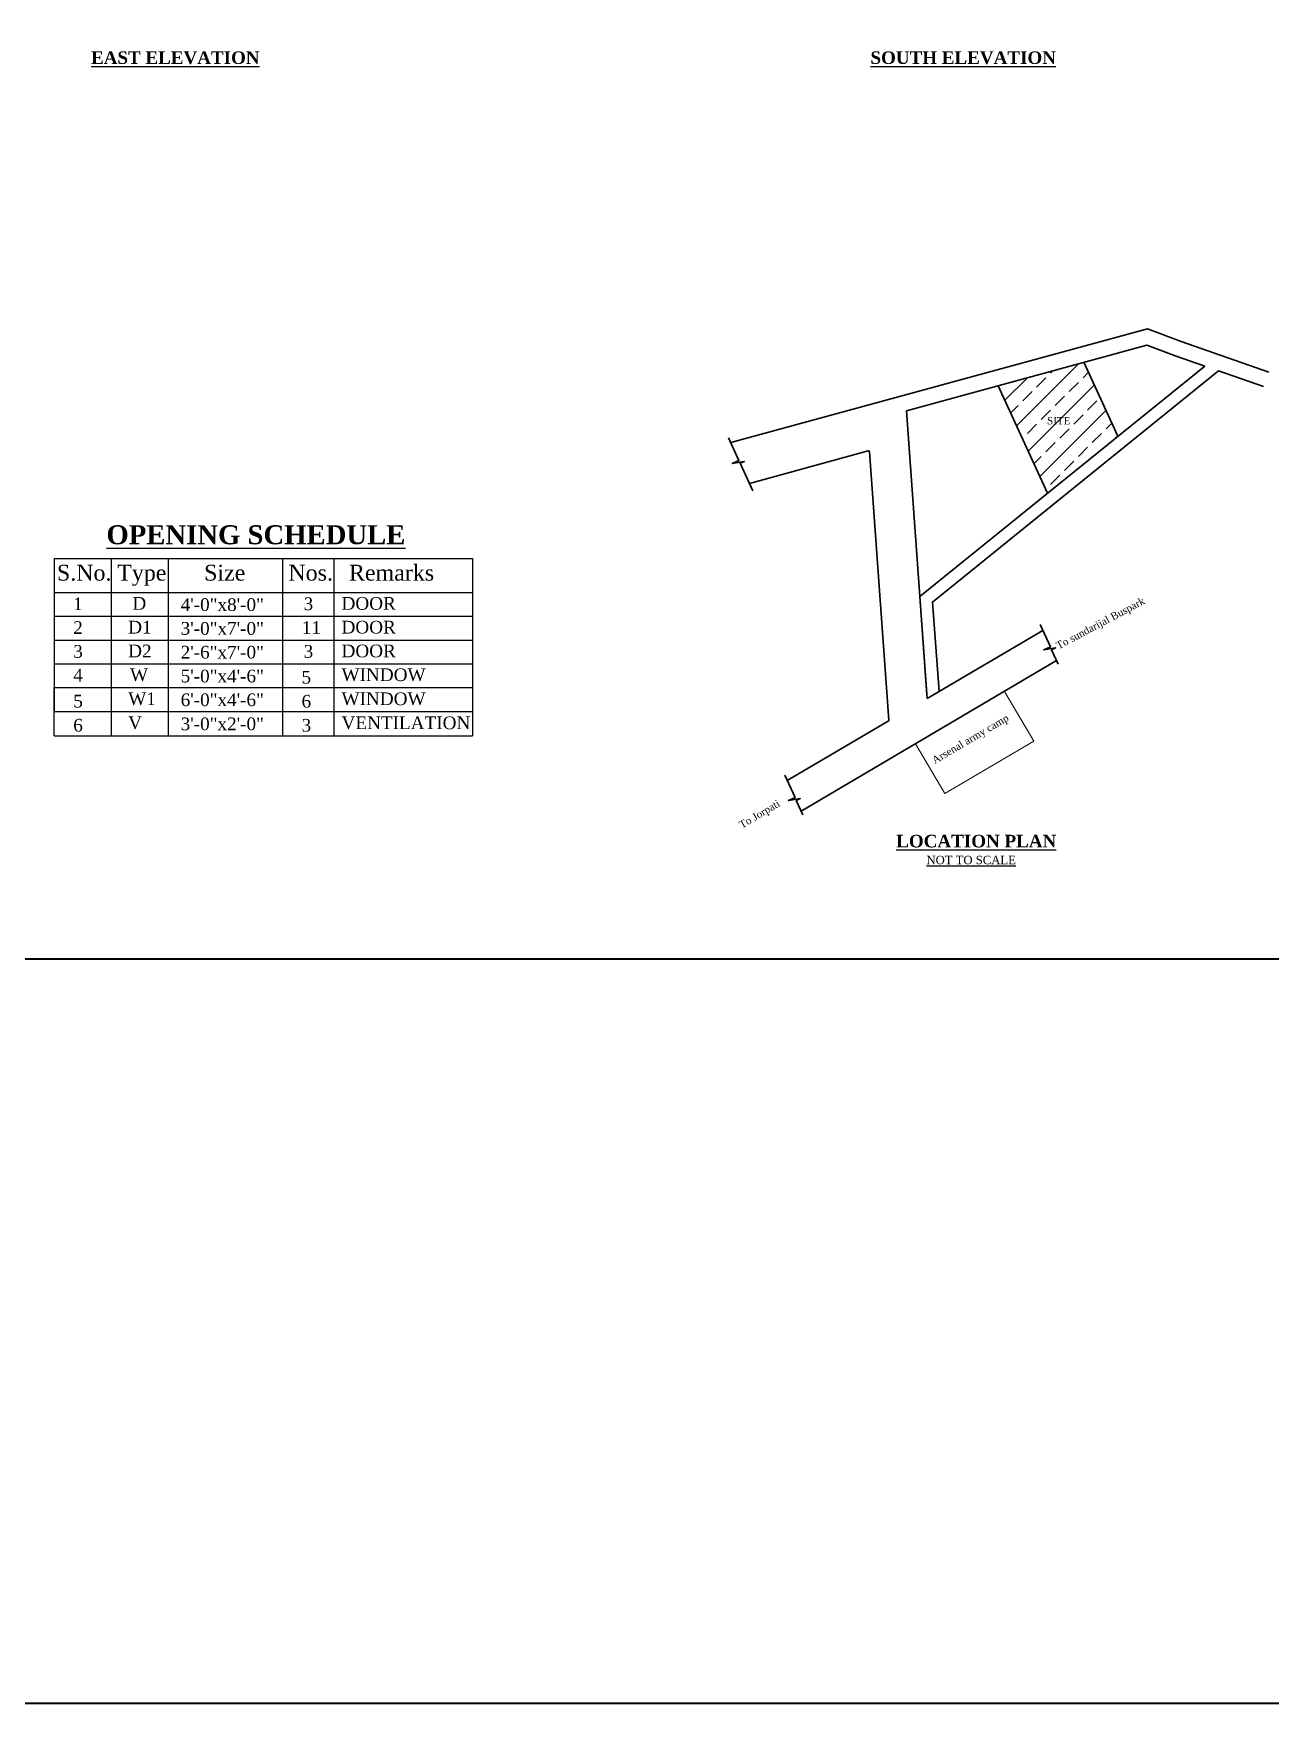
# Model space of a CAD drawing. Header units: feet. Extents: x 4160 to 31260, y -20219 to -1382.
# Drawn here: x 17800 to 18979, y -9387 to -7795 of the extents above; entities that cross this region are included whole.
import ezdxf

# ---------------------------------------------------------------- set-up
doc = ezdxf.new("R2010")
doc.units = ezdxf.units.FT
doc.header["$LTSCALE"] = 50
doc.header["$MEASUREMENT"] = 0
for name, color, linetype, lineweight in [('DIMENSION', 142, 'Continuous', 13), ('elevation', 201, 'Continuous', 30), ('HACTH', 8, 'Continuous', 13), ('wall', 6, 'Continuous', 40), ('window', 3, 'Continuous', 30)]:
    doc.layers.add(name, color=color, linetype=linetype, lineweight=lineweight)
doc.layers.add('Text', color=7, linetype='Continuous')
doc.styles.add('7 INCH', font='times.ttf', dxfattribs={"height": 7})
doc.styles.add('PRADEEP', font='times.ttf', dxfattribs={"height": 7})

# ---------------------------------------------------------------- blocks, each defined once
blk = doc.blocks.new('L')
at = {"layer": 'Text', "style": '7 INCH'}
blk.add_text('%%uNOT TO SCALE', height=8, dxfattribs=at).set_placement((27.7, -12.8))
at = {"layer": 'Text', "insert": (-1.1, 15.2), "char_height": 12, "width": 159.73, "attachment_point": 1, "style": '7 INCH'}
blk.add_mtext('{\\fTimes New Roman|b1|i0|c0|p18;\\LLOCATION PLAN}', dxfattribs=at)

msp = doc.modelspace()

# ---------------------------------------------------------------- hatches: boundary and pattern name
at = {"layer": 'HACTH'}
h = msp.add_hatch(dxfattribs=at)
h.set_pattern_fill('ANSI33', color=256, scale=100)
h.paths.add_polyline_path([(18801.02, -8108.15), (18719.29, -8130.47), (18766.26, -8232.98), (18833.35, -8178.71)])
h.paths.add_polyline_path([(18764.13, -8169.27), (18789.53, -8169.27), (18789.53, -8158.53), (18764.13, -8158.53)], flags=24)

# ---------------------------------------------------------------- linework, layer by layer
at = {"layer": 'DIMENSION', "ltscale": 0.1}
msp.add_lwpolyline([(18640.68, -8471.88), (18725.35, -8421.91), (18753.31, -8469.3), (18668.65, -8519.27)], close=True, dxfattribs=at)
at = {"layer": 'elevation', "ltscale": 2}
for points in [[(18977.46, -8117.46), (18893.87, -8088.32), (18861.59, -8076.32), (18464.47, -8184.76)], [(18916.18, -8111.71), (18888.88, -8102.2), (18860.9, -8091.8), (18631.9, -8154.33)], [(18651.27, -8425.24), (18644.56, -8331.41), (18916.18, -8111.71)], [(18663.01, -8422.03), (18656.91, -8336.77), (18929.44, -8116.34)], [(18801.02, -8108.15), (18833.35, -8178.71)], [(18972.32, -8131.29), (18929.44, -8116.34)], [(18719.29, -8130.47), (18766.26, -8232.98)], [(18651.52, -8428.76), (18631.9, -8154.33)], [(18651.52, -8428.76), (18762, -8364)], [(18531.72, -8536.18), (18775.08, -8392.56)]]:
    msp.add_lwpolyline(points, dxfattribs=at)
msp.add_lwpolyline([(18518.29, -8506.86), (18614.66, -8450.37, 0.285392), (18615.15, -8449.44), (18596.85, -8193.51, 0.4726023), (18595.59, -8192.62), (18482.25, -8223.56)], format="xyb", dxfattribs=at)
at = {"layer": 'Text'}
for p, q in [((17819.59, -8295.29), (18218.49, -8295.29)), ((17819.59, -8295.29), (17819.59, -8441.21)), ((17874.01, -8295.29), (17874.01, -8464.13)), ((17928.43, -8295.29), (17928.43, -8464.13)), ((18037.27, -8295.29), (18037.27, -8464.13)), ((18086.2, -8295.29), (18086.2, -8464.13)), ((18218.49, -8295.29), (18218.49, -8464.13)), ((17819.59, -8327.59), (18218.49, -8327.59)), ((17819.59, -8350.26), (18218.49, -8350.26)), ((17819.59, -8372.93), (18218.49, -8372.93)), ((17819.59, -8395.61), (18218.49, -8395.61)), ((17819.59, -8418.28), (18218.49, -8418.28)), ((17819.59, -8441.21), (18218.49, -8441.21)), ((17819.59, -8464.13), (18218.49, -8464.13))]:
    msp.add_line(p, q, dxfattribs=at)
at = {"layer": 'Text', "ltscale": 2}
msp.add_line((17819.59, -8464.13), (17819.59, -8418.28), dxfattribs=at)
at = {"layer": 'wall', "ltscale": 0.1}
for points in [[(15162.42, -3062.27), (27750.98, -3062.27), (27750.98, -9386.97), (15162.42, -9386.97)], [(17057.05, -6527.97), (19633.22, -6527.97), (19633.22, -8677.08), (17057.05, -8677.08)]]:
    msp.add_lwpolyline(points, close=True, dxfattribs=at)
at = {"layer": 'window', "ltscale": 2}
for points in [[(18485.47, -8230.58), (18473.47, -8204.38), (18477.29, -8202.63), (18465.87, -8204.65), (18472.25, -8201.73), (18462.43, -8180.3)], [(18776.65, -8395.99), (18770.32, -8382.17), (18774.14, -8380.42), (18762.72, -8382.44), (18769.1, -8379.52), (18759.29, -8358.09)], [(18533.29, -8539.61), (18526.96, -8525.79), (18530.79, -8524.04), (18519.36, -8526.06), (18525.75, -8523.13), (18515.93, -8501.7)]]:
    msp.add_lwpolyline(points, dxfattribs=at)

# ---------------------------------------------------------------- block references
msp.add_blockref('L', (18623.28, -8573.84), dxfattribs=at)

# ---------------------------------------------------------------- texts
at = {"layer": 'Text', "ltscale": 2, "style": '7 INCH'}
msp.add_text('SITE', height=7, dxfattribs=at).set_placement((18765.92, -8167.32))
at = {"layer": 'Text', "style": '7 INCH'}
for s, height, p in [('S.No.', 15.116, (17822.22, -8316.3)), ('Type', 15.116, (17879.7, -8316.3)), ('Size', 15.116, (17962.55, -8316.3)), ('Nos.', 15.116, (18042.84, -8316.3)), ('Remarks', 15.116, (18100.61, -8316.3)), ('1', 12.09, (17837.8, -8344.46)), ('D', 12.09, (17894.22, -8344.05)), ('4\'-0"x8\'-0"', 12.0931, (17940.19, -8345.22)), ('3', 12.09, (18057.38, -8344.44)), ('DOOR', 12.093, (18093.5, -8344.05)), ('2', 12.09, (17837.8, -8367.13)), ('D1', 12.093, (17890.15, -8366.72)), ('3\'-0"x7\'-0"', 12.0931, (17940.19, -8367.89)), ('11', 12.093, (18055.66, -8367.11)), ('DOOR', 12.093, (18093.5, -8366.72)), ('3', 12.09, (17837.8, -8389.8)), ('D2', 12.093, (17890.15, -8389.4)), ('2\'-6"x7\'-0"', 12.0931, (17940.19, -8390.57)), ('3', 12.09, (18057.38, -8389.79)), ('DOOR', 12.093, (18093.5, -8389.4)), ('4', 12.09, (17837.8, -8412.48)), ('W', 12.09, (17891.85, -8412.07)), ('5\'-0"x4\'-6"', 12.0931, (17940.19, -8413.31)), ('5', 12.09, (18055.41, -8414.42)), ('WINDOW', 12.093, (18093.5, -8412.07)), ('W1', 12.093, (17890.15, -8435)), ('6\'-0"x4\'-6"', 12.0931, (17940.19, -8435.98)), ('WINDOW', 12.093, (18093.5, -8435)), ('5', 12.09, (17837.82, -8437.26)), ('6', 12.09, (18055.41, -8437.34)), ('6', 12.09, (17837.82, -8460.19)), ('V', 12.09, (17890.15, -8457.92)), ('3\'-0"x2\'-0"', 12.0931, (17940.19, -8458.91)), ('3', 12.09, (18055.41, -8460.27)), ('VENTILATION', 12.0931, (18093.5, -8457.92))]:
    msp.add_text(s, height=height, dxfattribs=at).set_placement(p)
at = {"layer": 'Text', "ltscale": 2, "style": '7 INCH'}
for s, rotation, p in [('To sundarijal Buspark', 27.92844, (18776.89, -8381.92)), ('Arsenal army camp', 30.54661, (18658.92, -8491.25)), ('To Jorpati', 30.75815, (18475.06, -8552.88))]:
    msp.add_text(s, height=7, rotation=rotation, dxfattribs=at).set_placement(p)
at = {"layer": 'Text', "attachment_point": 1}
for s, insert, char_height, width, style in [('{\\fTimes New Roman|b1|i0|c0|p18;\\LEAST ELEVATION}', (17854.75, -7811.69), 12, 233, 'PRADEEP'), ('{\\fTimes New Roman|b1|i0|c0|p18;\\LSOUTH ELEVATION}', (18597.65, -7811.69), 12, 233, 'PRADEEP'), ('{\\fTimes New Roman|b1|i0|c0|p18;\\LOPENING SCHEDULE}', (17869.43, -8263.5), 18.1079, 282.182, '7 INCH')]:
    msp.add_mtext(s, dxfattribs=dict(at, insert=insert, char_height=char_height, width=width, style=style))

doc.saveas('drawing.dxf')
